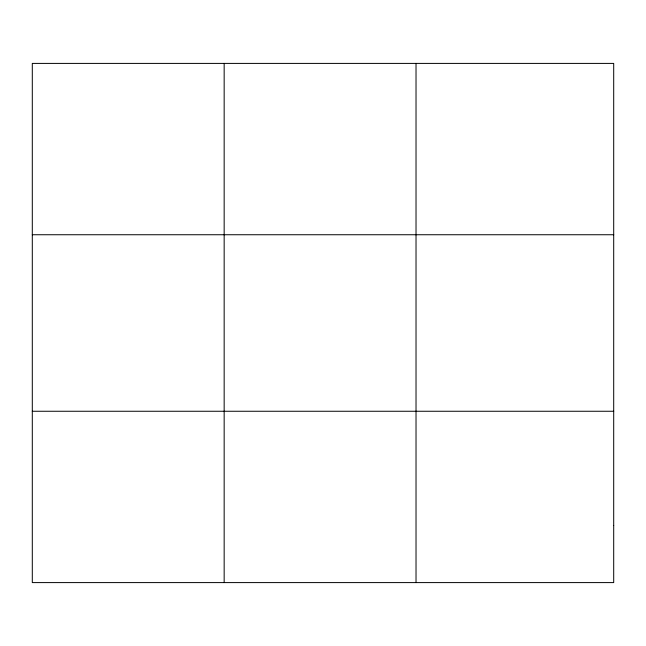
<?xml version="1.0" encoding="UTF-8"?>
<svg xmlns="http://www.w3.org/2000/svg" width="646" height="646" viewBox="0 0 646 646"><rect width="100%" height="100%" fill="white"/><g stroke="black" fill="none" stroke-linecap="round" stroke-linejoin="round"><path stroke-width="0.97" d="M224.162 63.405L224.162 582.595M416.024 63.405L416.024 582.595M32.3 234.74L613.7 234.74M32.3 411.26L613.7 411.26M613.7 525.481L613.7 582.595L32.3 582.595L32.3 63.405L613.7 63.405L613.7 525.481"/></g></svg>
